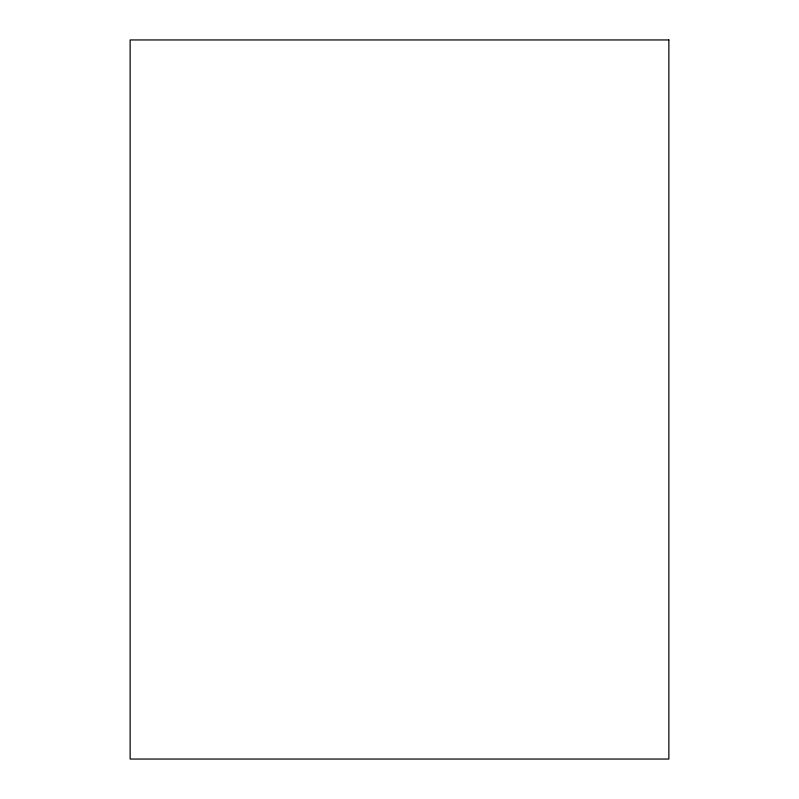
<?xml version="1.0" encoding="UTF-8"?>
<svg xmlns="http://www.w3.org/2000/svg" width="799" height="799" viewBox="0 0 799 799"><rect width="100%" height="100%" fill="white"/><g stroke="black" fill="none" stroke-linecap="round" stroke-linejoin="round"><path stroke-width="1.2" d="M668.863 39.95L130.137 39.95L130.137 759.05L668.863 759.05L668.863 39.95"/></g></svg>
